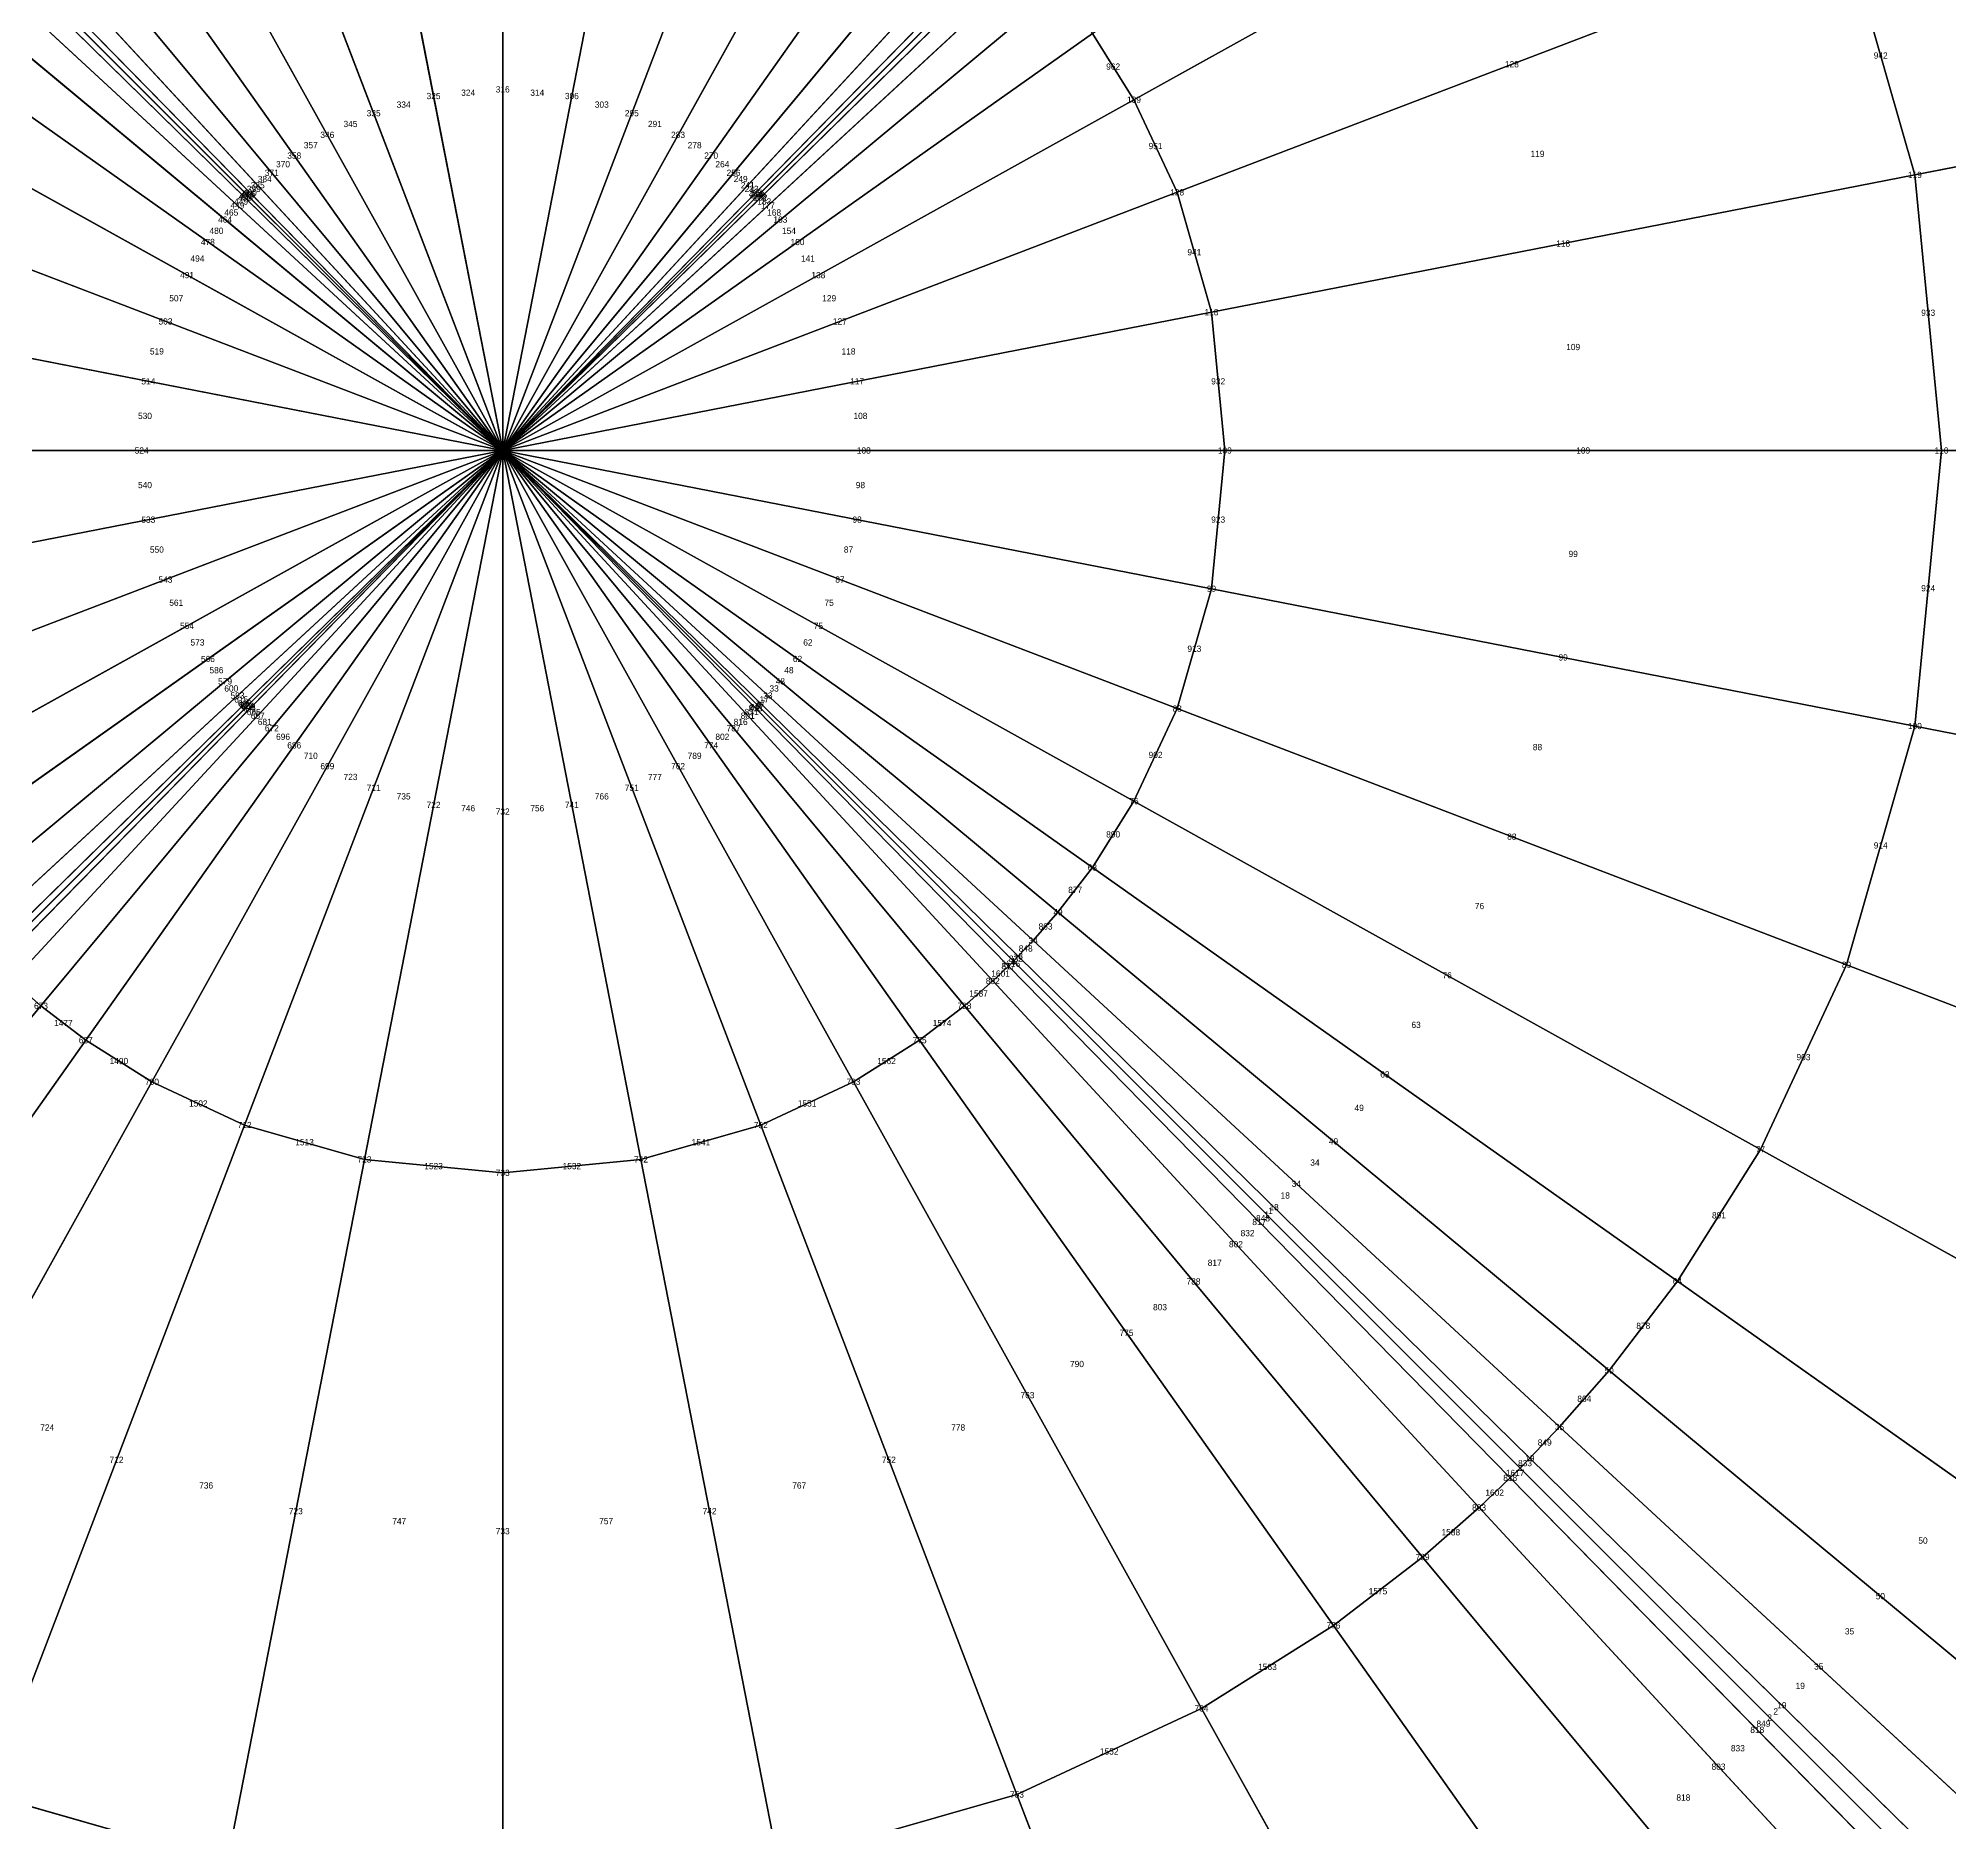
# Model space of a CAD drawing. Header units: metres. Extents: x -1.88 to 1.88, y -1.88 to 1.88.
# Drawn here: x -0.149 to 0.463, y -0.439 to 0.132 of the extents above; entities that cross this region are included whole.
import ezdxf
from ezdxf.enums import TextEntityAlignment as Align

# ---------------------------------------------------------------- set-up
doc = ezdxf.new("R2010")
doc.units = ezdxf.units.M

msp = doc.modelspace()

# ---------------------------------------------------------------- linework, layer by layer
at = {"layer": 'BRANCHES'}
for p, q in [((0, 0, 2.65165), (-0.04425, 0.22683, 2.64156)), ((0, 0, 2.65165), (0, 0.23111, 2.64156)), ((0, 0, 2.65165), (0.04425, 0.22683, 2.64156)), ((0.20202, 0.11224, 2.64156), (0.40251, 0.22362, 2.61137)), ((0, 0, 2.65165), (-0.0826, 0.21584, 2.64156)), ((0, 0, 2.65165), (0.0826, 0.21584, 2.64156)), ((0, 0, 2.65165), (-0.11224, 0.20202, 2.64156)), ((0, 0, 2.65165), (0.11224, 0.20202, 2.64156)), ((0, 0, 2.65165), (-0.13343, 0.1887, 2.64156)), ((0, 0, 2.65165), (0.13343, 0.1887, 2.64156)), ((0, 0, 2.65165), (-0.14776, 0.1777, 2.64156)), ((0, 0, 2.65165), (0.14776, 0.1777, 2.64156)), ((0, 0, 2.65165), (-0.15683, 0.16975, 2.64156)), ((0, 0, 2.65165), (0.15683, 0.16975, 2.64156)), ((0, 0, 2.65165), (-0.16499, 0.16182, 2.64156)), ((0, 0, 2.65165), (-0.16342, 0.16342, 2.64156)), ((0, 0, 2.65165), (-0.16182, 0.16499, 2.64156)), ((0, 0, 2.65165), (0.16182, 0.16499, 2.64156)), ((0, 0, 2.65165), (0.16342, 0.16342, 2.64156)), ((0, 0, 2.65165), (0.16499, 0.16182, 2.64156)), ((0.21584, 0.0826, 2.64156), (0.43004, 0.16457, 2.61137)), ((0.45193, 0.08817, 2.61137), (0.43004, 0.16457, 2.61137)), ((0, 0, 2.65165), (-0.16975, 0.15683, 2.64156)), ((0, 0, 2.65165), (0.16975, 0.15683, 2.64156)), ((0, 0, 2.65165), (-0.1777, 0.14776, 2.64156)), ((0, 0, 2.65165), (0.1777, 0.14776, 2.64156)), ((0, 0, 2.65165), (-0.1887, 0.13343, 2.64156)), ((0, 0, 2.65165), (0.1887, 0.13343, 2.64156)), ((0.20202, 0.11224, 2.64156), (0.1887, 0.13343, 2.64156)), ((0.45193, 0.08817, 2.61137), (0.6736, 0.13141, 2.5613)), ((0, 0, 2.65165), (-0.20202, 0.11224, 2.64156)), ((0, 0, 2.65165), (0.20202, 0.11224, 2.64156)), ((0.21584, 0.0826, 2.64156), (0.20202, 0.11224, 2.64156)), ((0.22683, 0.04425, 2.64156), (0.45193, 0.08817, 2.61137)), ((0.46045, 0, 2.61137), (0.45193, 0.08817, 2.61137)), ((0, 0, 2.65165), (-0.21584, 0.0826, 2.64156)), ((0, 0, 2.65165), (0.21584, 0.0826, 2.64156)), ((0.22683, 0.04425, 2.64156), (0.21584, 0.0826, 2.64156)), ((0, 0, 2.65165), (-0.22683, 0.04425, 2.64156)), ((0, 0, 2.65165), (0.22683, 0.04425, 2.64156)), ((0.23111, 0, 2.64156), (0.22683, 0.04425, 2.64156)), ((0, 0, 2.65165), (-0.23111, 0, 2.64156)), ((0, 0, 2.65165), (-0.22683, -0.04425, 2.64156)), ((0, 0, 2.65165), (-0.21584, -0.0826, 2.64156)), ((0, 0, 2.65165), (-0.20202, -0.11224, 2.64156)), ((0, 0, 2.65165), (-0.1887, -0.13343, 2.64156)), ((0, 0, 2.65165), (-0.1777, -0.14776, 2.64156)), ((0, 0, 2.65165), (-0.16975, -0.15683, 2.64156)), ((0, 0, 2.65165), (-0.16499, -0.16182, 2.64156)), ((0, 0, 2.65165), (-0.16342, -0.16342, 2.64156)), ((0, 0, 2.65165), (-0.16182, -0.16499, 2.64156)), ((0, 0, 2.65165), (-0.15683, -0.16975, 2.64156)), ((0, 0, 2.65165), (-0.14776, -0.1777, 2.64156)), ((0, 0, 2.65165), (-0.13343, -0.1887, 2.64156)), ((0, 0, 2.65165), (-0.11224, -0.20202, 2.64156)), ((0, 0, 2.65165), (-0.0826, -0.21584, 2.64156)), ((0, 0, 2.65165), (-0.04425, -0.22683, 2.64156)), ((0, 0, 2.65165), (0.16342, -0.16342, 2.64156)), ((0, 0, 2.65165), (0.16499, -0.16182, 2.64156)), ((0, 0, 2.65165), (0.16975, -0.15683, 2.64156)), ((0, 0, 2.65165), (0.1777, -0.14776, 2.64156)), ((0, 0, 2.65165), (0.1887, -0.13343, 2.64156)), ((0, 0, 2.65165), (0.20202, -0.11224, 2.64156)), ((0, 0, 2.65165), (0.21584, -0.0826, 2.64156)), ((0, 0, 2.65165), (0.22683, -0.04425, 2.64156)), ((0, 0, 2.65165), (0.23111, 0, 2.64156)), ((0, 0, 2.65165), (0, -0.23111, 2.64156)), ((0, 0, 2.65165), (0.04425, -0.22683, 2.64156)), ((0, 0, 2.65165), (0.0826, -0.21584, 2.64156)), ((0, 0, 2.65165), (0.11224, -0.20202, 2.64156)), ((0, 0, 2.65165), (0.13343, -0.1887, 2.64156)), ((0, 0, 2.65165), (0.14776, -0.1777, 2.64156)), ((0, 0, 2.65165), (0.15683, -0.16975, 2.64156)), ((0, 0, 2.65165), (0.16182, -0.16499, 2.64156)), ((0.22683, -0.04425, 2.64156), (0.23111, 0, 2.64156)), ((0.23111, 0, 2.64156), (0.46045, 0, 2.61137)), ((0.45193, -0.08817, 2.61137), (0.46045, 0, 2.61137)), ((0.46045, 0, 2.61137), (0.6863, 0, 2.5613)), ((0.21584, -0.0826, 2.64156), (0.22683, -0.04425, 2.64156)), ((0.22683, -0.04425, 2.64156), (0.45193, -0.08817, 2.61137)), ((0.20202, -0.11224, 2.64156), (0.21584, -0.0826, 2.64156)), ((0.21584, -0.0826, 2.64156), (0.43004, -0.16457, 2.61137)), ((0.43004, -0.16457, 2.61137), (0.45193, -0.08817, 2.61137)), ((0.45193, -0.08817, 2.61137), (0.6736, -0.13141, 2.5613)), ((0.1887, -0.13343, 2.64156), (0.20202, -0.11224, 2.64156)), ((0.20202, -0.11224, 2.64156), (0.40251, -0.22362, 2.61137)), ((0.1777, -0.14776, 2.64156), (0.1887, -0.13343, 2.64156)), ((0.1887, -0.13343, 2.64156), (0.37596, -0.26584, 2.61137)), ((0.16975, -0.15683, 2.64156), (0.1777, -0.14776, 2.64156)), ((0.1777, -0.14776, 2.64156), (0.35406, -0.29439, 2.61137)), ((0.16499, -0.16182, 2.64156), (0.16975, -0.15683, 2.64156)), ((0.16975, -0.15683, 2.64156), (0.33821, -0.31246, 2.61137)), ((0.15683, -0.16975, 2.64156), (0.16182, -0.16499, 2.64156)), ((0.16182, -0.16499, 2.64156), (0.16342, -0.16342, 2.64156)), ((0.16182, -0.16499, 2.64156), (0.32242, -0.32873, 2.61137)), ((0.16342, -0.16342, 2.64156), (0.16499, -0.16182, 2.64156)), ((0.16342, -0.16342, 2.64156), (0.32559, -0.32559, 2.61137)), ((0.16499, -0.16182, 2.64156), (0.32873, -0.32242, 2.61137)), ((0.40251, -0.22362, 2.61137), (0.43004, -0.16457, 2.61137)), ((0.43004, -0.16457, 2.61137), (0.64097, -0.24529, 2.5613)), ((-0.15683, -0.16975, 2.64156), (-0.14776, -0.1777, 2.64156)), ((0.14776, -0.1777, 2.64156), (0.15683, -0.16975, 2.64156)), ((0.15683, -0.16975, 2.64156), (0.31246, -0.33821, 2.61137)), ((-0.14776, -0.1777, 2.64156), (-0.29439, -0.35406, 2.61137)), ((-0.14776, -0.1777, 2.64156), (-0.13343, -0.1887, 2.64156)), ((0.13343, -0.1887, 2.64156), (0.14776, -0.1777, 2.64156)), ((0.14776, -0.1777, 2.64156), (0.29439, -0.35406, 2.61137)), ((-0.13343, -0.1887, 2.64156), (-0.26584, -0.37596, 2.61137)), ((-0.13343, -0.1887, 2.64156), (-0.11224, -0.20202, 2.64156)), ((0.11224, -0.20202, 2.64156), (0.13343, -0.1887, 2.64156)), ((0.13343, -0.1887, 2.64156), (0.26584, -0.37596, 2.61137)), ((-0.11224, -0.20202, 2.64156), (-0.22362, -0.40251, 2.61137)), ((-0.11224, -0.20202, 2.64156), (-0.0826, -0.21584, 2.64156)), ((0.0826, -0.21584, 2.64156), (0.11224, -0.20202, 2.64156)), ((0.11224, -0.20202, 2.64156), (0.22362, -0.40251, 2.61137)), ((-0.0826, -0.21584, 2.64156), (-0.16457, -0.43004, 2.61137)), ((-0.0826, -0.21584, 2.64156), (-0.04425, -0.22683, 2.64156)), ((0.04425, -0.22683, 2.64156), (0.0826, -0.21584, 2.64156)), ((0.0826, -0.21584, 2.64156), (0.16457, -0.43004, 2.61137)), ((0.37596, -0.26584, 2.61137), (0.40251, -0.22362, 2.61137)), ((0.40251, -0.22362, 2.61137), (0.59993, -0.3333, 2.5613)), ((-0.04425, -0.22683, 2.64156), (-0.08817, -0.45193, 2.61137)), ((-0.04425, -0.22683, 2.64156), (0, -0.23111, 2.64156)), ((0, -0.23111, 2.64156), (0.04425, -0.22683, 2.64156)), ((0, -0.23111, 2.64156), (0, -0.46045, 2.61137)), ((0.04425, -0.22683, 2.64156), (0.08817, -0.45193, 2.61137)), ((0.35406, -0.29439, 2.61137), (0.37596, -0.26584, 2.61137)), ((0.37596, -0.26584, 2.61137), (0.56036, -0.39623, 2.5613)), ((0.33821, -0.31246, 2.61137), (0.35406, -0.29439, 2.61137)), ((0.35406, -0.29439, 2.61137), (0.52771, -0.43878, 2.5613)), ((0.32873, -0.32242, 2.61137), (0.33821, -0.31246, 2.61137)), ((0.33821, -0.31246, 2.61137), (0.50409, -0.46572, 2.5613)), ((0.32559, -0.32559, 2.61137), (0.32873, -0.32242, 2.61137)), ((0.32873, -0.32242, 2.61137), (0.48997, -0.48056, 2.5613)), ((0.31246, -0.33821, 2.61137), (0.32242, -0.32873, 2.61137)), ((0.32242, -0.32873, 2.61137), (0.32559, -0.32559, 2.61137)), ((0.32242, -0.32873, 2.61137), (0.48056, -0.48997, 2.5613)), ((0.32559, -0.32559, 2.61137), (0.48529, -0.48529, 2.5613)), ((0.29439, -0.35406, 2.61137), (0.31246, -0.33821, 2.61137)), ((0.31246, -0.33821, 2.61137), (0.46572, -0.50409, 2.5613)), ((0.26584, -0.37596, 2.61137), (0.29439, -0.35406, 2.61137)), ((0.29439, -0.35406, 2.61137), (0.43878, -0.52771, 2.5613)), ((0.22362, -0.40251, 2.61137), (0.26584, -0.37596, 2.61137)), ((0.26584, -0.37596, 2.61137), (0.39623, -0.56036, 2.5613)), ((0.16457, -0.43004, 2.61137), (0.22362, -0.40251, 2.61137)), ((0.22362, -0.40251, 2.61137), (0.3333, -0.59993, 2.5613)), ((-0.16457, -0.43004, 2.61137), (-0.08817, -0.45193, 2.61137)), ((0.08817, -0.45193, 2.61137), (0.16457, -0.43004, 2.61137)), ((0.16457, -0.43004, 2.61137), (0.24529, -0.64097, 2.5613))]:
    msp.add_line(p, q, dxfattribs=at)
at = {"layer": 'Faces'}
for points in [[(0.20202, 0.11224, 2.64156), (0.1887, 0.13343, 2.64156), (0.37596, 0.26584, 2.61137), (0.40251, 0.22362, 2.61137)], [(0.45193, 0.08817, 2.61137), (0.43004, 0.16457, 2.61137), (0.64097, 0.24529, 2.5613), (0.6736, 0.13141, 2.5613)], [(0, 0, 2.65165), (0, 0, 2.65165), (-0.0826, 0.21584, 2.64156), (-0.04425, 0.22683, 2.64156)], [(0, 0, 2.65165), (0, 0, 2.65165), (-0.04425, 0.22683, 2.64156), (0, 0.23111, 2.64156)], [(0, 0, 2.65165), (0, 0, 2.65165), (0, 0.23111, 2.64156), (0.04425, 0.22683, 2.64156)], [(0, 0, 2.65165), (0, 0, 2.65165), (0.04425, 0.22683, 2.64156), (0.0826, 0.21584, 2.64156)], [(0.21584, 0.0826, 2.64156), (0.20202, 0.11224, 2.64156), (0.40251, 0.22362, 2.61137), (0.43004, 0.16457, 2.61137)], [(0, 0, 2.65165), (0, 0, 2.65165), (-0.11224, 0.20202, 2.64156), (-0.0826, 0.21584, 2.64156)], [(0, 0, 2.65165), (0, 0, 2.65165), (0.0826, 0.21584, 2.64156), (0.11224, 0.20202, 2.64156)], [(0, 0, 2.65165), (0, 0, 2.65165), (-0.13343, 0.1887, 2.64156), (-0.11224, 0.20202, 2.64156)], [(0, 0, 2.65165), (0, 0, 2.65165), (0.11224, 0.20202, 2.64156), (0.13343, 0.1887, 2.64156)], [(0, 0, 2.65165), (0, 0, 2.65165), (-0.14776, 0.1777, 2.64156), (-0.13343, 0.1887, 2.64156)], [(0, 0, 2.65165), (0, 0, 2.65165), (0.13343, 0.1887, 2.64156), (0.14776, 0.1777, 2.64156)], [(0, 0, 2.65165), (0, 0, 2.65165), (-0.15683, 0.16975, 2.64156), (-0.14776, 0.1777, 2.64156)], [(0, 0, 2.65165), (0, 0, 2.65165), (0.14776, 0.1777, 2.64156), (0.15683, 0.16975, 2.64156)], [(0, 0, 2.65165), (0, 0, 2.65165), (-0.16182, 0.16499, 2.64156), (-0.15683, 0.16975, 2.64156)], [(0, 0, 2.65165), (0, 0, 2.65165), (0.15683, 0.16975, 2.64156), (0.16182, 0.16499, 2.64156)], [(0, 0, 2.65165), (0, 0, 2.65165), (-0.16975, 0.15683, 2.64156), (-0.16499, 0.16182, 2.64156)], [(0, 0, 2.65165), (0, 0, 2.65165), (-0.16499, 0.16182, 2.64156), (-0.16342, 0.16342, 2.64156)], [(0, 0, 2.65165), (0, 0, 2.65165), (-0.16342, 0.16342, 2.64156), (-0.16182, 0.16499, 2.64156)], [(0, 0, 2.65165), (0, 0, 2.65165), (0.16182, 0.16499, 2.64156), (0.16342, 0.16342, 2.64156)], [(0, 0, 2.65165), (0, 0, 2.65165), (0.16342, 0.16342, 2.64156), (0.16499, 0.16182, 2.64156)], [(0, 0, 2.65165), (0, 0, 2.65165), (0.16499, 0.16182, 2.64156), (0.16975, 0.15683, 2.64156)], [(0.22683, 0.04425, 2.64156), (0.21584, 0.0826, 2.64156), (0.43004, 0.16457, 2.61137), (0.45193, 0.08817, 2.61137)], [(0, 0, 2.65165), (0, 0, 2.65165), (-0.1777, 0.14776, 2.64156), (-0.16975, 0.15683, 2.64156)], [(0, 0, 2.65165), (0, 0, 2.65165), (0.16975, 0.15683, 2.64156), (0.1777, 0.14776, 2.64156)], [(0, 0, 2.65165), (0, 0, 2.65165), (-0.1887, 0.13343, 2.64156), (-0.1777, 0.14776, 2.64156)], [(0, 0, 2.65165), (0, 0, 2.65165), (0.1777, 0.14776, 2.64156), (0.1887, 0.13343, 2.64156)], [(0, 0, 2.65165), (0, 0, 2.65165), (-0.20202, 0.11224, 2.64156), (-0.1887, 0.13343, 2.64156)], [(0, 0, 2.65165), (0, 0, 2.65165), (0.1887, 0.13343, 2.64156), (0.20202, 0.11224, 2.64156)], [(0.46045, 0, 2.61137), (0.45193, 0.08817, 2.61137), (0.6736, 0.13141, 2.5613), (0.6863, 0, 2.5613)], [(0, 0, 2.65165), (0, 0, 2.65165), (-0.21584, 0.0826, 2.64156), (-0.20202, 0.11224, 2.64156)], [(0, 0, 2.65165), (0, 0, 2.65165), (0.20202, 0.11224, 2.64156), (0.21584, 0.0826, 2.64156)], [(0.23111, 0, 2.64156), (0.22683, 0.04425, 2.64156), (0.45193, 0.08817, 2.61137), (0.46045, 0, 2.61137)], [(0, 0, 2.65165), (0, 0, 2.65165), (-0.22683, 0.04425, 2.64156), (-0.21584, 0.0826, 2.64156)], [(0, 0, 2.65165), (0, 0, 2.65165), (0.21584, 0.0826, 2.64156), (0.22683, 0.04425, 2.64156)], [(0, 0, 2.65165), (0, 0, 2.65165), (-0.23111, 0, 2.64156), (-0.22683, 0.04425, 2.64156)], [(0, 0, 2.65165), (0, 0, 2.65165), (0.22683, 0.04425, 2.64156), (0.23111, 0, 2.64156)], [(0, 0, 2.65165), (0, 0, 2.65165), (-0.22683, -0.04425, 2.64156), (-0.23111, 0, 2.64156)], [(0, 0, 2.65165), (0, 0, 2.65165), (-0.21584, -0.0826, 2.64156), (-0.22683, -0.04425, 2.64156)], [(0, 0, 2.65165), (0, 0, 2.65165), (-0.20202, -0.11224, 2.64156), (-0.21584, -0.0826, 2.64156)], [(0, 0, 2.65165), (0, 0, 2.65165), (-0.1887, -0.13343, 2.64156), (-0.20202, -0.11224, 2.64156)], [(0, 0, 2.65165), (0, 0, 2.65165), (-0.1777, -0.14776, 2.64156), (-0.1887, -0.13343, 2.64156)], [(0, 0, 2.65165), (0, 0, 2.65165), (-0.16975, -0.15683, 2.64156), (-0.1777, -0.14776, 2.64156)], [(0, 0, 2.65165), (0, 0, 2.65165), (-0.16499, -0.16182, 2.64156), (-0.16975, -0.15683, 2.64156)], [(0, 0, 2.65165), (0, 0, 2.65165), (-0.16342, -0.16342, 2.64156), (-0.16499, -0.16182, 2.64156)], [(0, 0, 2.65165), (0, 0, 2.65165), (-0.16182, -0.16499, 2.64156), (-0.16342, -0.16342, 2.64156)], [(0, 0, 2.65165), (0, 0, 2.65165), (-0.15683, -0.16975, 2.64156), (-0.16182, -0.16499, 2.64156)], [(0, 0, 2.65165), (0, 0, 2.65165), (-0.14776, -0.1777, 2.64156), (-0.15683, -0.16975, 2.64156)], [(0, 0, 2.65165), (0, 0, 2.65165), (-0.13343, -0.1887, 2.64156), (-0.14776, -0.1777, 2.64156)], [(0, 0, 2.65165), (0, 0, 2.65165), (-0.11224, -0.20202, 2.64156), (-0.13343, -0.1887, 2.64156)], [(0, 0, 2.65165), (0, 0, 2.65165), (-0.0826, -0.21584, 2.64156), (-0.11224, -0.20202, 2.64156)], [(0, 0, 2.65165), (0, 0, 2.65165), (-0.04425, -0.22683, 2.64156), (-0.0826, -0.21584, 2.64156)], [(0, 0, 2.65165), (0, 0, 2.65165), (0, -0.23111, 2.64156), (-0.04425, -0.22683, 2.64156)], [(0, 0, 2.65165), (0, 0, 2.65165), (0.16499, -0.16182, 2.64156), (0.16342, -0.16342, 2.64156)], [(0, 0, 2.65165), (0, 0, 2.65165), (0.16975, -0.15683, 2.64156), (0.16499, -0.16182, 2.64156)], [(0, 0, 2.65165), (0, 0, 2.65165), (0.1777, -0.14776, 2.64156), (0.16975, -0.15683, 2.64156)], [(0, 0, 2.65165), (0, 0, 2.65165), (0.1887, -0.13343, 2.64156), (0.1777, -0.14776, 2.64156)], [(0, 0, 2.65165), (0, 0, 2.65165), (0.20202, -0.11224, 2.64156), (0.1887, -0.13343, 2.64156)], [(0, 0, 2.65165), (0, 0, 2.65165), (0.21584, -0.0826, 2.64156), (0.20202, -0.11224, 2.64156)], [(0, 0, 2.65165), (0, 0, 2.65165), (0.22683, -0.04425, 2.64156), (0.21584, -0.0826, 2.64156)], [(0, 0, 2.65165), (0, 0, 2.65165), (0.23111, 0, 2.64156), (0.22683, -0.04425, 2.64156)], [(0, 0, 2.65165), (0, 0, 2.65165), (0.04425, -0.22683, 2.64156), (0, -0.23111, 2.64156)], [(0, 0, 2.65165), (0, 0, 2.65165), (0.0826, -0.21584, 2.64156), (0.04425, -0.22683, 2.64156)], [(0, 0, 2.65165), (0, 0, 2.65165), (0.11224, -0.20202, 2.64156), (0.0826, -0.21584, 2.64156)], [(0, 0, 2.65165), (0, 0, 2.65165), (0.13343, -0.1887, 2.64156), (0.11224, -0.20202, 2.64156)], [(0, 0, 2.65165), (0, 0, 2.65165), (0.14776, -0.1777, 2.64156), (0.13343, -0.1887, 2.64156)], [(0, 0, 2.65165), (0, 0, 2.65165), (0.15683, -0.16975, 2.64156), (0.14776, -0.1777, 2.64156)], [(0, 0, 2.65165), (0, 0, 2.65165), (0.16182, -0.16499, 2.64156), (0.15683, -0.16975, 2.64156)], [(0, 0, 2.65165), (0, 0, 2.65165), (0.16342, -0.16342, 2.64156), (0.16182, -0.16499, 2.64156)], [(0.22683, -0.04425, 2.64156), (0.23111, 0, 2.64156), (0.46045, 0, 2.61137), (0.45193, -0.08817, 2.61137)], [(0.45193, -0.08817, 2.61137), (0.46045, 0, 2.61137), (0.6863, 0, 2.5613), (0.6736, -0.13141, 2.5613)], [(0.21584, -0.0826, 2.64156), (0.22683, -0.04425, 2.64156), (0.45193, -0.08817, 2.61137), (0.43004, -0.16457, 2.61137)], [(0.20202, -0.11224, 2.64156), (0.21584, -0.0826, 2.64156), (0.43004, -0.16457, 2.61137), (0.40251, -0.22362, 2.61137)], [(0.43004, -0.16457, 2.61137), (0.45193, -0.08817, 2.61137), (0.6736, -0.13141, 2.5613), (0.64097, -0.24529, 2.5613)], [(0.1887, -0.13343, 2.64156), (0.20202, -0.11224, 2.64156), (0.40251, -0.22362, 2.61137), (0.37596, -0.26584, 2.61137)], [(0.1777, -0.14776, 2.64156), (0.1887, -0.13343, 2.64156), (0.37596, -0.26584, 2.61137), (0.35406, -0.29439, 2.61137)], [(0.16975, -0.15683, 2.64156), (0.1777, -0.14776, 2.64156), (0.35406, -0.29439, 2.61137), (0.33821, -0.31246, 2.61137)], [(0.16499, -0.16182, 2.64156), (0.16975, -0.15683, 2.64156), (0.33821, -0.31246, 2.61137), (0.32873, -0.32242, 2.61137)], [(0.15683, -0.16975, 2.64156), (0.16182, -0.16499, 2.64156), (0.32242, -0.32873, 2.61137), (0.31246, -0.33821, 2.61137)], [(0.16182, -0.16499, 2.64156), (0.16342, -0.16342, 2.64156), (0.32559, -0.32559, 2.61137), (0.32242, -0.32873, 2.61137)], [(0.16342, -0.16342, 2.64156), (0.16499, -0.16182, 2.64156), (0.32873, -0.32242, 2.61137), (0.32559, -0.32559, 2.61137)], [(0.40251, -0.22362, 2.61137), (0.43004, -0.16457, 2.61137), (0.64097, -0.24529, 2.5613), (0.59993, -0.3333, 2.5613)], [(-0.15683, -0.16975, 2.64156), (-0.14776, -0.1777, 2.64156), (-0.29439, -0.35406, 2.61137), (-0.31246, -0.33821, 2.61137)], [(0.14776, -0.1777, 2.64156), (0.15683, -0.16975, 2.64156), (0.31246, -0.33821, 2.61137), (0.29439, -0.35406, 2.61137)], [(-0.14776, -0.1777, 2.64156), (-0.13343, -0.1887, 2.64156), (-0.26584, -0.37596, 2.61137), (-0.29439, -0.35406, 2.61137)], [(0.13343, -0.1887, 2.64156), (0.14776, -0.1777, 2.64156), (0.29439, -0.35406, 2.61137), (0.26584, -0.37596, 2.61137)], [(-0.13343, -0.1887, 2.64156), (-0.11224, -0.20202, 2.64156), (-0.22362, -0.40251, 2.61137), (-0.26584, -0.37596, 2.61137)], [(0.11224, -0.20202, 2.64156), (0.13343, -0.1887, 2.64156), (0.26584, -0.37596, 2.61137), (0.22362, -0.40251, 2.61137)], [(-0.11224, -0.20202, 2.64156), (-0.0826, -0.21584, 2.64156), (-0.16457, -0.43004, 2.61137), (-0.22362, -0.40251, 2.61137)], [(0.0826, -0.21584, 2.64156), (0.11224, -0.20202, 2.64156), (0.22362, -0.40251, 2.61137), (0.16457, -0.43004, 2.61137)], [(-0.0826, -0.21584, 2.64156), (-0.04425, -0.22683, 2.64156), (-0.08817, -0.45193, 2.61137), (-0.16457, -0.43004, 2.61137)], [(0.04425, -0.22683, 2.64156), (0.0826, -0.21584, 2.64156), (0.16457, -0.43004, 2.61137), (0.08817, -0.45193, 2.61137)], [(0.37596, -0.26584, 2.61137), (0.40251, -0.22362, 2.61137), (0.59993, -0.3333, 2.5613), (0.56036, -0.39623, 2.5613)], [(-0.04425, -0.22683, 2.64156), (0, -0.23111, 2.64156), (0, -0.46045, 2.61137), (-0.08817, -0.45193, 2.61137)], [(0, -0.23111, 2.64156), (0.04425, -0.22683, 2.64156), (0.08817, -0.45193, 2.61137), (0, -0.46045, 2.61137)], [(0.35406, -0.29439, 2.61137), (0.37596, -0.26584, 2.61137), (0.56036, -0.39623, 2.5613), (0.52771, -0.43878, 2.5613)], [(0.33821, -0.31246, 2.61137), (0.35406, -0.29439, 2.61137), (0.52771, -0.43878, 2.5613), (0.50409, -0.46572, 2.5613)], [(0.32873, -0.32242, 2.61137), (0.33821, -0.31246, 2.61137), (0.50409, -0.46572, 2.5613), (0.48997, -0.48056, 2.5613)], [(0.32559, -0.32559, 2.61137), (0.32873, -0.32242, 2.61137), (0.48997, -0.48056, 2.5613), (0.48529, -0.48529, 2.5613)], [(0.31246, -0.33821, 2.61137), (0.32242, -0.32873, 2.61137), (0.48056, -0.48997, 2.5613), (0.46572, -0.50409, 2.5613)], [(0.32242, -0.32873, 2.61137), (0.32559, -0.32559, 2.61137), (0.48529, -0.48529, 2.5613), (0.48056, -0.48997, 2.5613)], [(0.29439, -0.35406, 2.61137), (0.31246, -0.33821, 2.61137), (0.46572, -0.50409, 2.5613), (0.43878, -0.52771, 2.5613)], [(0.26584, -0.37596, 2.61137), (0.29439, -0.35406, 2.61137), (0.43878, -0.52771, 2.5613), (0.39623, -0.56036, 2.5613)], [(0.22362, -0.40251, 2.61137), (0.26584, -0.37596, 2.61137), (0.39623, -0.56036, 2.5613), (0.3333, -0.59993, 2.5613)], [(0.16457, -0.43004, 2.61137), (0.22362, -0.40251, 2.61137), (0.3333, -0.59993, 2.5613), (0.24529, -0.64097, 2.5613)], [(-0.16457, -0.43004, 2.61137), (-0.08817, -0.45193, 2.61137), (-0.13141, -0.6736, 2.5613), (-0.24529, -0.64097, 2.5613)], [(0.08817, -0.45193, 2.61137), (0.16457, -0.43004, 2.61137), (0.24529, -0.64097, 2.5613), (0.13141, -0.6736, 2.5613)]]:
    msp.add_3dface(points, dxfattribs=at)
at = {"layer": 'NODI-Estradosso'}
for p in [(0.20202, 0.11224, 2.94259), (0.45193, 0.08817, 2.91551), (0.21584, 0.0826, 2.94259), (0.22683, 0.04425, 2.94259), (0, 0, 2.95165), (0.23111, 0, 2.94259), (0.46045, 0, 2.91551), (0.22683, -0.04425, 2.94259), (0.21584, -0.0826, 2.94259), (0.45193, -0.08817, 2.91551), (0.20202, -0.11224, 2.94259), (0.1887, -0.13343, 2.94259), (0.1777, -0.14776, 2.94259), (0.16975, -0.15683, 2.94259), (0.16182, -0.16499, 2.94259), (0.16342, -0.16342, 2.94259), (0.16499, -0.16182, 2.94259), (0.43004, -0.16457, 2.91551), (0.15683, -0.16975, 2.94259), (-0.14776, -0.1777, 2.94259), (0.14776, -0.1777, 2.94259), (-0.13343, -0.1887, 2.94259), (0.13343, -0.1887, 2.94259), (-0.11224, -0.20202, 2.94259), (0.11224, -0.20202, 2.94259), (-0.0826, -0.21584, 2.94259), (0.0826, -0.21584, 2.94259), (0.40251, -0.22362, 2.91551), (-0.04425, -0.22683, 2.94259), (0, -0.23111, 2.94259), (0.04425, -0.22683, 2.94259), (0.37596, -0.26584, 2.91551), (0.35406, -0.29439, 2.91551), (0.33821, -0.31246, 2.91551), (0.32873, -0.32242, 2.91551), (0.32242, -0.32873, 2.91551), (0.32559, -0.32559, 2.91551), (0.31246, -0.33821, 2.91551), (0.29439, -0.35406, 2.91551), (0.26584, -0.37596, 2.91551), (0.22362, -0.40251, 2.91551), (0.16457, -0.43004, 2.91551)]:
    msp.add_point(p, dxfattribs=at)
at = {"layer": 'NODI-Intradosso'}
for p in [(0.20202, 0.11224, 2.64156), (0.45193, 0.08817, 2.61137), (0.21584, 0.0826, 2.64156), (0.22683, 0.04425, 2.64156), (0, 0, 2.65165), (0.23111, 0, 2.64156), (0.46045, 0, 2.61137), (0.22683, -0.04425, 2.64156), (0.21584, -0.0826, 2.64156), (0.45193, -0.08817, 2.61137), (0.20202, -0.11224, 2.64156), (0.1887, -0.13343, 2.64156), (0.1777, -0.14776, 2.64156), (0.16975, -0.15683, 2.64156), (0.16182, -0.16499, 2.64156), (0.16342, -0.16342, 2.64156), (0.16499, -0.16182, 2.64156), (0.43004, -0.16457, 2.61137), (0.15683, -0.16975, 2.64156), (-0.14776, -0.1777, 2.64156), (0.14776, -0.1777, 2.64156), (-0.13343, -0.1887, 2.64156), (0.13343, -0.1887, 2.64156), (-0.11224, -0.20202, 2.64156), (0.11224, -0.20202, 2.64156), (-0.0826, -0.21584, 2.64156), (0.0826, -0.21584, 2.64156), (0.40251, -0.22362, 2.61137), (-0.04425, -0.22683, 2.64156), (0, -0.23111, 2.64156), (0.04425, -0.22683, 2.64156), (0.37596, -0.26584, 2.61137), (0.35406, -0.29439, 2.61137), (0.33821, -0.31246, 2.61137), (0.32873, -0.32242, 2.61137), (0.32242, -0.32873, 2.61137), (0.32559, -0.32559, 2.61137), (0.31246, -0.33821, 2.61137), (0.29439, -0.35406, 2.61137), (0.26584, -0.37596, 2.61137), (0.22362, -0.40251, 2.61137), (0.16457, -0.43004, 2.61137)]:
    msp.add_point(p, dxfattribs=at)

# ---------------------------------------------------------------- texts
at = {"layer": 'BRANCHES-Index'}
for s, p in [('962', (0.19536, 0.12283, 2.64156)), ('128', (0.32294, 0.12358, 2.62646)), ('942', (0.44099, 0.12637, 2.61137)), ('316', (0, 0.11555, 2.64661)), ('325', (-0.02213, 0.11342, 2.64661)), ('306', (0.02213, 0.11342, 2.64661)), ('335', (-0.0413, 0.10792, 2.64661)), ('295', (0.0413, 0.10792, 2.64661)), ('346', (-0.05612, 0.10101, 2.64661)), ('283', (0.05612, 0.10101, 2.64661)), ('951', (0.20893, 0.09742, 2.64156)), ('358', (-0.06671, 0.09435, 2.64661)), ('270', (0.06671, 0.09435, 2.64661)), ('385', (-0.07841, 0.08487, 2.64661)), ('371', (-0.07388, 0.08885, 2.64661)), ('256', (0.07388, 0.08885, 2.64661)), ('241', (0.07841, 0.08487, 2.64661)), ('433', (-0.0825, 0.08091, 2.64661)), ('416', (-0.08171, 0.08171, 2.64661)), ('400', (-0.08091, 0.0825, 2.64661)), ('225', (0.08091, 0.0825, 2.64661)), ('208', (0.08171, 0.08171, 2.64661)), ('192', (0.0825, 0.08091, 2.64661)), ('464', (-0.08885, 0.07388, 2.64661)), ('449', (-0.08487, 0.07841, 2.64661)), ('177', (0.08487, 0.07841, 2.64661)), ('163', (0.08885, 0.07388, 2.64661)), ('478', (-0.09435, 0.06671, 2.64661)), ('150', (0.09435, 0.06671, 2.64661)), ('941', (0.22134, 0.06343, 2.64156)), ('118', (0.33938, 0.06621, 2.62646)), ('491', (-0.10101, 0.05612, 2.64661)), ('138', (0.10101, 0.05612, 2.64661)), ('933', (0.45619, 0.04408, 2.61137)), ('503', (-0.10792, 0.0413, 2.64661)), ('127', (0.10792, 0.0413, 2.64661)), ('514', (-0.11342, 0.02213, 2.64661)), ('117', (0.11342, 0.02213, 2.64661)), ('932', (0.22897, 0.02213, 2.64156)), ('524', (-0.11555, 0, 2.64661)), ('108', (0.11555, 0, 2.64661)), ('109', (0.34578, 0, 2.62646)), ('533', (-0.11342, -0.02213, 2.64661)), ('98', (0.11342, -0.02213, 2.64661)), ('923', (0.22897, -0.02213, 2.64156)), ('543', (-0.10792, -0.0413, 2.64661)), ('87', (0.10792, -0.0413, 2.64661)), ('924', (0.45619, -0.04408, 2.61137)), ('554', (-0.10101, -0.05612, 2.64661)), ('75', (0.10101, -0.05612, 2.64661)), ('566', (-0.09435, -0.06671, 2.64661)), ('62', (0.09435, -0.06671, 2.64661)), ('913', (0.22134, -0.06343, 2.64156)), ('99', (0.33938, -0.06621, 2.62646)), ('579', (-0.08885, -0.07388, 2.64661)), ('48', (0.08885, -0.07388, 2.64661)), ('593', (-0.08487, -0.07841, 2.64661)), ('33', (0.08487, -0.07841, 2.64661)), ('608', (-0.0825, -0.08091, 2.64661)), ('624', (-0.08171, -0.08171, 2.64661)), ('641', (-0.08091, -0.0825, 2.64661)), ('657', (-0.07841, -0.08487, 2.64661)), ('801', (0.07841, -0.08487, 2.64661)), ('816', (0.08091, -0.0825, 2.64661)), ('0', (0.08171, -0.08171, 2.64661)), ('17', (0.0825, -0.08091, 2.64661)), ('672', (-0.07388, -0.08885, 2.64661)), ('787', (0.07388, -0.08885, 2.64661)), ('686', (-0.06671, -0.09435, 2.64661)), ('774', (0.06671, -0.09435, 2.64661)), ('902', (0.20893, -0.09742, 2.64156)), ('699', (-0.05612, -0.10101, 2.64661)), ('762', (0.05612, -0.10101, 2.64661)), ('711', (-0.0413, -0.10792, 2.64661)), ('751', (0.0413, -0.10792, 2.64661)), ('722', (-0.02213, -0.11342, 2.64661)), ('732', (0, -0.11555, 2.64661)), ('741', (0.02213, -0.11342, 2.64661)), ('890', (0.19536, -0.12283, 2.64156)), ('88', (0.32294, -0.12358, 2.62646)), ('914', (0.44099, -0.12637, 2.61137)), ('877', (0.1832, -0.14059, 2.64156)), ('863', (0.17373, -0.15229, 2.64156)), ('848', (0.16737, -0.15933, 2.64156)), ('1616', (0.16262, -0.16421, 2.64156)), ('832', (0.16421, -0.16262, 2.64156)), ('1601', (0.15933, -0.16737, 2.64156)), ('76', (0.30226, -0.16793, 2.62646)), ('1587', (0.15229, -0.17373, 2.64156)), ('1477', (-0.14059, -0.1832, 2.64156)), ('1574', (0.14059, -0.1832, 2.64156)), ('1490', (-0.12283, -0.19536, 2.64156)), ('1562', (0.12283, -0.19536, 2.64156)), ('903', (0.41627, -0.1941, 2.61137)), ('63', (0.28233, -0.19964, 2.62646)), ('1502', (-0.09742, -0.20893, 2.64156)), ('1551', (0.09742, -0.20893, 2.64156)), ('49', (0.26588, -0.22107, 2.62646)), ('1513', (-0.06343, -0.22134, 2.64156)), ('1541', (0.06343, -0.22134, 2.64156)), ('1523', (-0.02213, -0.22897, 2.64156)), ('1532', (0.02213, -0.22897, 2.64156)), ('34', (0.25398, -0.23465, 2.62646)), ('1', (0.2445, -0.2445, 2.62646)), ('18', (0.24686, -0.24212, 2.62646)), ('891', (0.38923, -0.24473, 2.61137)), ('817', (0.24212, -0.24686, 2.62646)), ('802', (0.23465, -0.25398, 2.62646)), ('788', (0.22107, -0.26588, 2.62646)), ('775', (0.19964, -0.28233, 2.62646)), ('878', (0.36501, -0.28011, 2.61137)), ('763', (0.16793, -0.30226, 2.62646)), ('864', (0.34613, -0.30342, 2.61137)), ('849', (0.33347, -0.31744, 2.61137)), ('712', (-0.12358, -0.32294, 2.62646)), ('752', (0.12358, -0.32294, 2.62646)), ('833', (0.32716, -0.324, 2.61137)), ('1617', (0.324, -0.32716, 2.61137)), ('1602', (0.31744, -0.33347, 2.61137)), ('723', (-0.06621, -0.33938, 2.62646)), ('742', (0.06621, -0.33938, 2.62646)), ('733', (0, -0.34578, 2.62646)), ('1588', (0.30342, -0.34613, 2.61137)), ('1575', (0.28011, -0.36501, 2.61137)), ('50', (0.44088, -0.36658, 2.58633)), ('1563', (0.24473, -0.38923, 2.61137)), ('35', (0.42115, -0.38909, 2.58633)), ('19', (0.40935, -0.40149, 2.58633)), ('818', (0.40149, -0.40935, 2.58633)), ('2', (0.40544, -0.40544, 2.58633)), ('1552', (0.1941, -0.41627, 2.61137)), ('803', (0.38909, -0.42115, 2.58633))]:
    msp.add_text(s, height=0.002, dxfattribs=at).set_placement(p, align=Align.MIDDLE_CENTER)
at = {"layer": 'Faces-Index'}
for s, p in [('334', (-0.03171, 0.11067, 2.64661)), ('324', (-0.01106, 0.11448, 2.64661)), ('314', (0.01106, 0.11448, 2.64661)), ('303', (0.03171, 0.11067, 2.64661)), ('345', (-0.04871, 0.10447, 2.64661)), ('291', (0.04871, 0.10447, 2.64661)), ('357', (-0.06142, 0.09768, 2.64661)), ('278', (0.06142, 0.09768, 2.64661)), ('370', (-0.0703, 0.0916, 2.64661)), ('264', (0.0703, 0.0916, 2.64661)), ('119', (0.33116, 0.0949, 2.62646)), ('384', (-0.07615, 0.08686, 2.64661)), ('249', (0.07615, 0.08686, 2.64661)), ('449', (-0.08369, 0.07966, 2.64661)), ('432', (-0.0821, 0.08131, 2.64661)), ('415', (-0.08131, 0.0821, 2.64661)), ('399', (-0.07966, 0.08369, 2.64661)), ('233', (0.07966, 0.08369, 2.64661)), ('216', (0.08131, 0.0821, 2.64661)), ('199', (0.0821, 0.08131, 2.64661)), ('183', (0.08369, 0.07966, 2.64661)), ('465', (-0.08686, 0.07615, 2.64661)), ('168', (0.08686, 0.07615, 2.64661)), ('480', (-0.0916, 0.0703, 2.64661)), ('154', (0.0916, 0.0703, 2.64661)), ('494', (-0.09768, 0.06142, 2.64661)), ('141', (0.09768, 0.06142, 2.64661)), ('507', (-0.10447, 0.04871, 2.64661)), ('129', (0.10447, 0.04871, 2.64661)), ('519', (-0.11067, 0.03171, 2.64661)), ('118', (0.11067, 0.03171, 2.64661)), ('109', (0.34258, 0.03311, 2.62646)), ('530', (-0.11448, 0.01106, 2.64661)), ('108', (0.11448, 0.01106, 2.64661)), ('540', (-0.11448, -0.01106, 2.64661)), ('98', (0.11448, -0.01106, 2.64661)), ('550', (-0.11067, -0.03171, 2.64661)), ('87', (0.11067, -0.03171, 2.64661)), ('99', (0.34258, -0.03311, 2.62646)), ('561', (-0.10447, -0.04871, 2.64661)), ('75', (0.10447, -0.04871, 2.64661)), ('573', (-0.09768, -0.06142, 2.64661)), ('62', (0.09768, -0.06142, 2.64661)), ('586', (-0.0916, -0.0703, 2.64661)), ('48', (0.0916, -0.0703, 2.64661)), ('600', (-0.08686, -0.07615, 2.64661)), ('615', (-0.08369, -0.07966, 2.64661)), ('17', (0.08369, -0.07966, 2.64661)), ('33', (0.08686, -0.07615, 2.64661)), ('631', (-0.0821, -0.08131, 2.64661)), ('648', (-0.08131, -0.0821, 2.64661)), ('665', (-0.07966, -0.08369, 2.64661)), ('831', (0.07966, -0.08369, 2.64661)), ('847', (0.08131, -0.0821, 2.64661)), ('0', (0.0821, -0.08131, 2.64661)), ('681', (-0.07615, -0.08686, 2.64661)), ('696', (-0.0703, -0.0916, 2.64661)), ('802', (0.0703, -0.0916, 2.64661)), ('816', (0.07615, -0.08686, 2.64661)), ('710', (-0.06142, -0.09768, 2.64661)), ('789', (0.06142, -0.09768, 2.64661)), ('88', (0.33116, -0.0949, 2.62646)), ('723', (-0.04871, -0.10447, 2.64661)), ('777', (0.04871, -0.10447, 2.64661)), ('735', (-0.03171, -0.11067, 2.64661)), ('766', (0.03171, -0.11067, 2.64661)), ('746', (-0.01106, -0.11448, 2.64661)), ('756', (0.01106, -0.11448, 2.64661)), ('76', (0.3126, -0.14576, 2.62646)), ('63', (0.2923, -0.18378, 2.62646)), ('49', (0.2741, -0.21035, 2.62646)), ('34', (0.25993, -0.22786, 2.62646)), ('18', (0.25042, -0.23838, 2.62646)), ('848', (0.24331, -0.24568, 2.62646)), ('1', (0.24568, -0.24331, 2.62646)), ('832', (0.23838, -0.25042, 2.62646)), ('817', (0.22786, -0.25993, 2.62646)), ('803', (0.21035, -0.2741, 2.62646)), ('790', (0.18378, -0.2923, 2.62646)), ('724', (-0.14576, -0.3126, 2.62646)), ('778', (0.14576, -0.3126, 2.62646)), ('736', (-0.0949, -0.33116, 2.62646)), ('767', (0.0949, -0.33116, 2.62646)), ('747', (-0.03311, -0.34258, 2.62646)), ('757', (0.03311, -0.34258, 2.62646)), ('50', (0.45452, -0.34881, 2.58633)), ('35', (0.43102, -0.37784, 2.58633)), ('19', (0.41525, -0.39529, 2.58633)), ('2', (0.40739, -0.40346, 2.58633)), ('849', (0.40346, -0.40739, 2.58633)), ('833', (0.39529, -0.41525, 2.58633)), ('818', (0.37784, -0.43102, 2.58633))]:
    msp.add_text(s, height=0.002, dxfattribs=at).set_placement(p, align=Align.MIDDLE_CENTER)
at = {"layer": 'NODI-Index'}
for s, p in [('139', (0.20202, 0.11224, 2.64156)), ('119', (0.45193, 0.08817, 2.61137)), ('128', (0.21584, 0.0826, 2.64156)), ('118', (0.22683, 0.04425, 2.64156)), ('0', (0, 0, 2.65165)), ('109', (0.23111, 0, 2.64156)), ('110', (0.46045, 0, 2.61137)), ('99', (0.22683, -0.04425, 2.64156)), ('88', (0.21584, -0.0826, 2.64156)), ('100', (0.45193, -0.08817, 2.61137)), ('76', (0.20202, -0.11224, 2.64156)), ('63', (0.1887, -0.13343, 2.64156)), ('49', (0.1777, -0.14776, 2.64156)), ('34', (0.16975, -0.15683, 2.64156)), ('817', (0.16182, -0.16499, 2.64156)), ('1', (0.16342, -0.16342, 2.64156)), ('18', (0.16499, -0.16182, 2.64156)), ('89', (0.43004, -0.16457, 2.61137)), ('802', (0.15683, -0.16975, 2.64156)), ('673', (-0.14776, -0.1777, 2.64156)), ('788', (0.14776, -0.1777, 2.64156)), ('687', (-0.13343, -0.1887, 2.64156)), ('775', (0.13343, -0.1887, 2.64156)), ('700', (-0.11224, -0.20202, 2.64156)), ('763', (0.11224, -0.20202, 2.64156)), ('712', (-0.0826, -0.21584, 2.64156)), ('752', (0.0826, -0.21584, 2.64156)), ('723', (-0.04425, -0.22683, 2.64156)), ('742', (0.04425, -0.22683, 2.64156)), ('77', (0.40251, -0.22362, 2.61137)), ('733', (0, -0.23111, 2.64156)), ('64', (0.37596, -0.26584, 2.61137)), ('50', (0.35406, -0.29439, 2.61137)), ('35', (0.33821, -0.31246, 2.61137)), ('19', (0.32873, -0.32242, 2.61137)), ('818', (0.32242, -0.32873, 2.61137)), ('2', (0.32559, -0.32559, 2.61137)), ('803', (0.31246, -0.33821, 2.61137)), ('789', (0.29439, -0.35406, 2.61137)), ('776', (0.26584, -0.37596, 2.61137)), ('764', (0.22362, -0.40251, 2.61137)), ('753', (0.16457, -0.43004, 2.61137))]:
    msp.add_text(s, height=0.002, dxfattribs=at).set_placement(p, align=Align.MIDDLE_CENTER)

doc.saveas('drawing.dxf')
